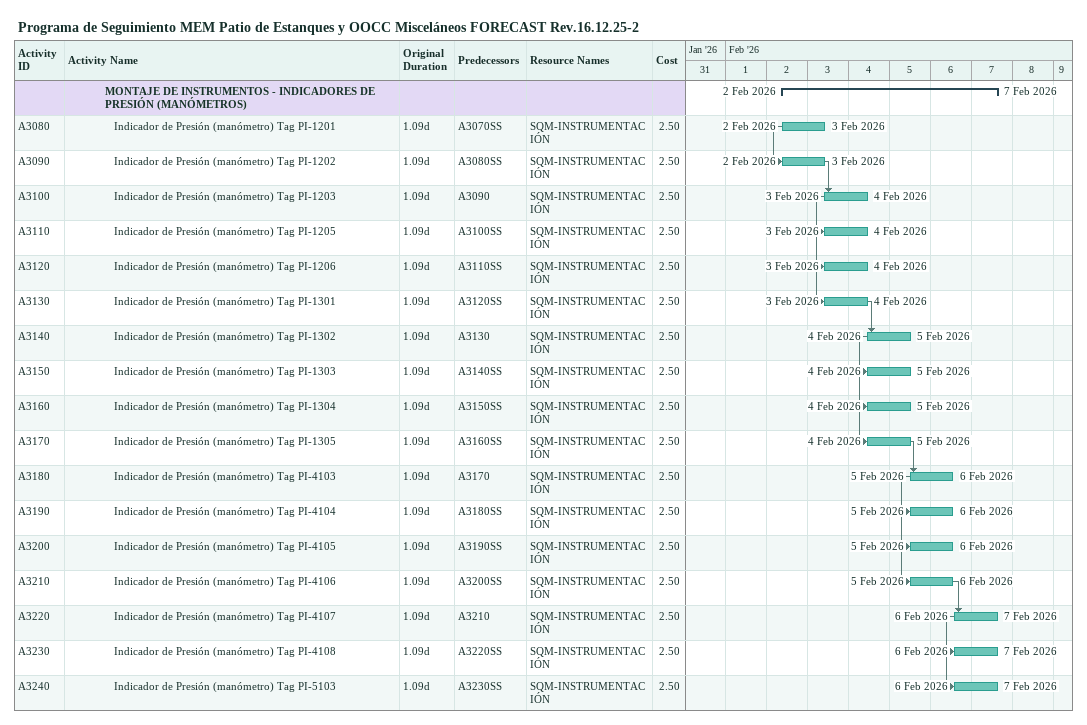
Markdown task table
Programa de Seguimiento MEM Patio de Estanques y OOCC Misceláneos FORECAST Rev.16.12.25-2

| ID | Level | Task | Original duration | Start | Finish | Predecessors | Resources | Cost |
|---|---|---|---|---|---|---|---|---|
|  | 5 | **MONTAJE DE INSTRUMENTOS - INDICADORES DE PRESIÓN (MANÓMETROS)** |  | 2026-02-02 | 2026-02-07 |  |  |  |
| A3080 | 6 | Indicador de Presión (manómetro) Tag PI-1201 | 1.09d | 2026-02-02 | 2026-02-03 | A3070SS | SQM-INSTRUMENTACIÓN | 2.50 |
| A3090 | 6 | Indicador de Presión (manómetro) Tag PI-1202 | 1.09d | 2026-02-02 | 2026-02-03 | A3080SS | SQM-INSTRUMENTACIÓN | 2.50 |
| A3100 | 6 | Indicador de Presión (manómetro) Tag PI-1203 | 1.09d | 2026-02-03 | 2026-02-04 | A3090 | SQM-INSTRUMENTACIÓN | 2.50 |
| A3110 | 6 | Indicador de Presión (manómetro) Tag PI-1205 | 1.09d | 2026-02-03 | 2026-02-04 | A3100SS | SQM-INSTRUMENTACIÓN | 2.50 |
| A3120 | 6 | Indicador de Presión (manómetro) Tag PI-1206 | 1.09d | 2026-02-03 | 2026-02-04 | A3110SS | SQM-INSTRUMENTACIÓN | 2.50 |
| A3130 | 6 | Indicador de Presión (manómetro) Tag PI-1301 | 1.09d | 2026-02-03 | 2026-02-04 | A3120SS | SQM-INSTRUMENTACIÓN | 2.50 |
| A3140 | 6 | Indicador de Presión (manómetro) Tag PI-1302 | 1.09d | 2026-02-04 | 2026-02-05 | A3130 | SQM-INSTRUMENTACIÓN | 2.50 |
| A3150 | 6 | Indicador de Presión (manómetro) Tag PI-1303 | 1.09d | 2026-02-04 | 2026-02-05 | A3140SS | SQM-INSTRUMENTACIÓN | 2.50 |
| A3160 | 6 | Indicador de Presión (manómetro) Tag PI-1304 | 1.09d | 2026-02-04 | 2026-02-05 | A3150SS | SQM-INSTRUMENTACIÓN | 2.50 |
| A3170 | 6 | Indicador de Presión (manómetro) Tag PI-1305 | 1.09d | 2026-02-04 | 2026-02-05 | A3160SS | SQM-INSTRUMENTACIÓN | 2.50 |
| A3180 | 6 | Indicador de Presión (manómetro) Tag PI-4103 | 1.09d | 2026-02-05 | 2026-02-06 | A3170 | SQM-INSTRUMENTACIÓN | 2.50 |
| A3190 | 6 | Indicador de Presión (manómetro) Tag PI-4104 | 1.09d | 2026-02-05 | 2026-02-06 | A3180SS | SQM-INSTRUMENTACIÓN | 2.50 |
| A3200 | 6 | Indicador de Presión (manómetro) Tag PI-4105 | 1.09d | 2026-02-05 | 2026-02-06 | A3190SS | SQM-INSTRUMENTACIÓN | 2.50 |
| A3210 | 6 | Indicador de Presión (manómetro) Tag PI-4106 | 1.09d | 2026-02-05 | 2026-02-06 | A3200SS | SQM-INSTRUMENTACIÓN | 2.50 |
| A3220 | 6 | Indicador de Presión (manómetro) Tag PI-4107 | 1.09d | 2026-02-06 | 2026-02-07 | A3210 | SQM-INSTRUMENTACIÓN | 2.50 |
| A3230 | 6 | Indicador de Presión (manómetro) Tag PI-4108 | 1.09d | 2026-02-06 | 2026-02-07 | A3220SS | SQM-INSTRUMENTACIÓN | 2.50 |
| A3240 | 6 | Indicador de Presión (manómetro) Tag PI-5103 | 1.09d | 2026-02-06 | 2026-02-07 | A3230SS | SQM-INSTRUMENTACIÓN | 2.50 |
